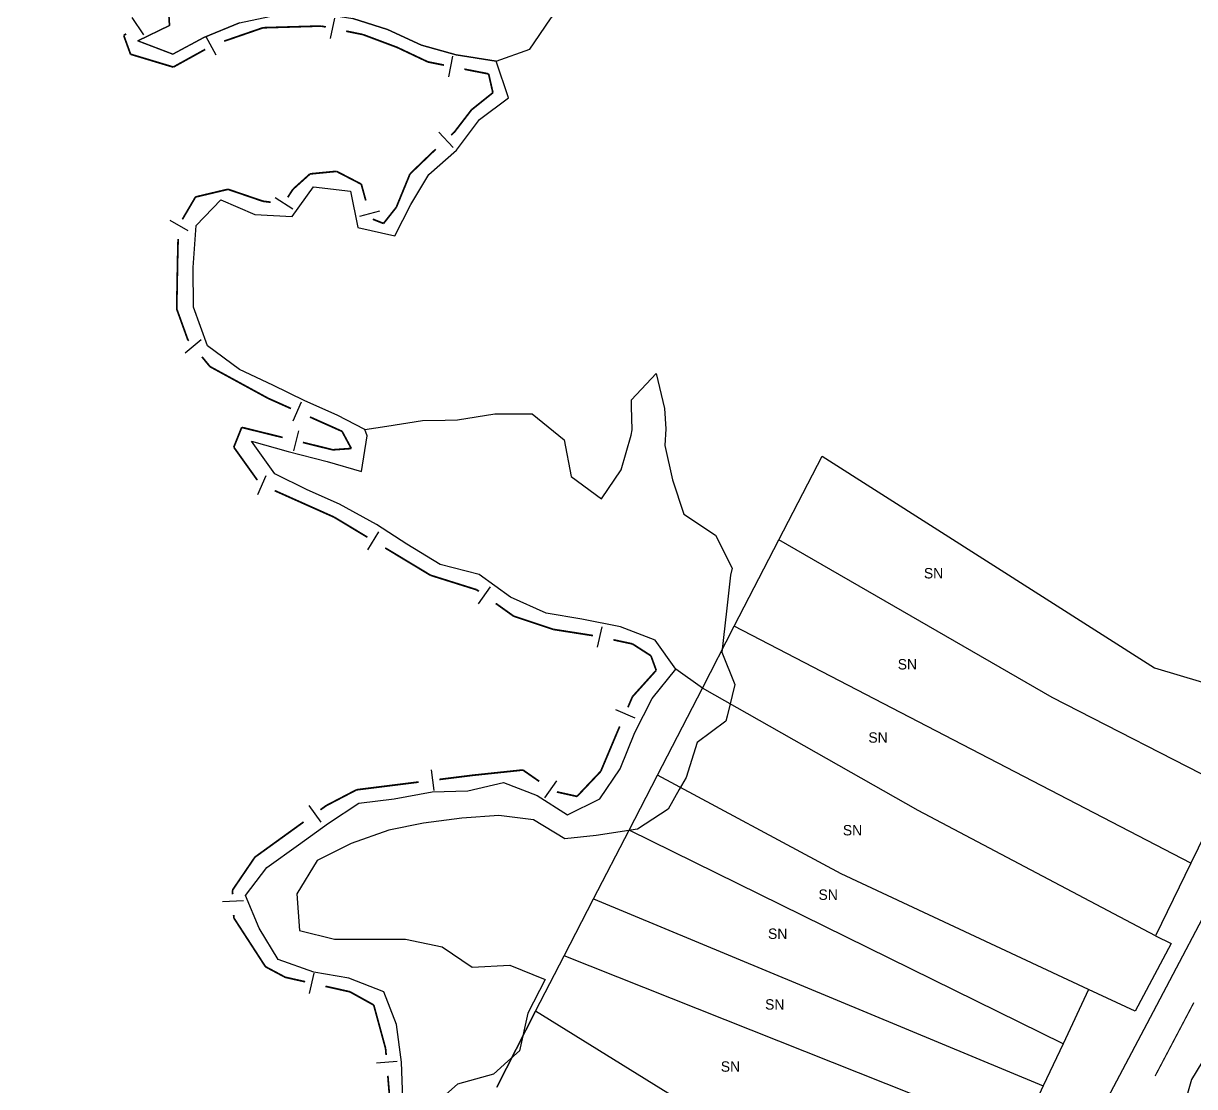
# Model space of a CAD drawing. Extents: x 209193 to 212081, y 4877574 to 4880493.
# Drawn here: x 209825.7 to 209994.7, y 4878903 to 4879056.4 of the extents above; entities that cross this region are included whole.
import ezdxf
from ezdxf.enums import TextEntityAlignment as Align

# ---------------------------------------------------------------- set-up
doc = ezdxf.new("R2010")
doc.units = 0
doc.header["$LTSCALE"] = 1.5
doc.header["$MEASUREMENT"] = 0
doc.linetypes.add('TRACO_00', pattern=[10, -10])
for name, color, linetype in [('CD_MALHA_LOTES', 7, 'CONTINUOUS'), ('HD-ALAGADO-BREJO', 170, 'CONTINUOUS'), ('HD-CURSO-PERENE', 170, 'CONTINUOUS'), ('HD-PRAIA', 251, 'CONTINUOUS'), ('LM-LIM-SETORES-BAIRROS', 250, 'CONTINUOUS'), ('RU-QUADRA', 210, 'CONTINUOUS'), ('SV-EIXO-ROD-ESTR', 7, 'CONTINUOUS'), ('SV-EST-MUNIC-PAV', 20, 'CONTINUOUS'), ('Th_NmrPort', 1, 'CONTINUOUS')]:
    doc.layers.add(name, color=color, linetype=linetype)

msp = doc.modelspace()

# ---------------------------------------------------------------- linework, layer by layer
at = {"layer": 'CD_MALHA_LOTES', "linetype": 'Continuous', "flags": 128}
for points in [[(209856.90625, 4879056.474549), (209851.745321, 4879054.384907), (209847.294376, 4879051.965355), (209842.264386, 4879053.86481), (209846.805296, 4879056.104404), (209846.644158, 4879059.280996)], [(209923.700734, 4878960.528329), (209919.859978, 4878963.257145), (209916.890697, 4878967.446126), (209911.870715, 4878969.375574), (209906.290487, 4878970.455203), (209901.170249, 4878971.324889), (209896.020349, 4878973.654244), (209891.500714, 4878976.893406), (209885.87057, 4878978.352947), (209881.070843, 4878981.302169), (209876.681122, 4878984.121429), (209871.341349, 4878987.070638), (209866.691429, 4878989.130065), (209861.991557, 4878991.419439), (209858.642365, 4878996.128294), (209863.942478, 4878994.658747), (209869.542625, 4878993.219201), (209874.492706, 4878991.739649), (209875.333982, 4878996.918492), (209874.974165, 4878997.838275), (209871.004299, 4878999.877722), (209866.364379, 4879001.937149), (209861.74451, 4879004.206529), (209856.894624, 4879006.485902), (209852.284556, 4879009.892626), (209850.256139, 4879015.453715), (209850.227471, 4879021.192411), (209850.638918, 4879027.261042), (209854.230089, 4879030.970281), (209859.130008, 4879028.810882), (209864.500406, 4879028.541065), (209867.591667, 4879032.820163), (209872.931986, 4879032.22042), (209874.000852, 4879026.951641), (209879.321026, 4879025.732038), (209881.642285, 4879030.291055), (209884.253514, 4879034.610133), (209888.204665, 4879038.09943), (209891.555983, 4879042.5285), (209895.727071, 4879045.667882), (209893.948151, 4879050.966638), (209888.197871, 4879051.886299), (209883.167755, 4879053.245876), (209878.287859, 4879055.495255), (209873.267802, 4879057.104776)], [(209934.740489, 4878981.894445), (209940.975566, 4878993.961686)], [(209940.975566, 4878993.961686), (209988.905946, 4878963.41867), (210005.986235, 4878958.350208)], [(209928.300895, 4878969.431387), (209934.740489, 4878981.894445)], [(209999.512847, 4878946.172827), (209974.143685, 4878959.149306), (209934.740489, 4878981.894445)], [(209923.700734, 4878960.528329), (209928.300895, 4878969.431387)], [(209994.189088, 4878935.25266), (209928.300895, 4878969.431387)], [(209917.217694, 4878947.981186), (209923.700734, 4878960.528329)], [(209989.077337, 4878924.767367), (209954.818238, 4878942.862568), (209923.700734, 4878960.528329)], [(209913.114178, 4878940.039326), (209917.217694, 4878947.981186)], [(209979.404339, 4878917.018993), (209943.725155, 4878933.704397), (209917.217694, 4878947.981186)], [(209999.512847, 4878946.172827), (209994.189088, 4878935.25266)], [(209907.991457, 4878930.124915), (209913.114178, 4878940.039326)], [(209975.729252, 4878909.187523), (209913.114178, 4878940.039326)], [(209994.189088, 4878935.25266), (209989.077337, 4878924.767367)], [(209903.751963, 4878921.919885), (209907.991457, 4878930.124915)], [(209907.991457, 4878930.124915), (209972.882522, 4878903.12125)], [(209989.077337, 4878924.767367), (209991.346914, 4878923.677751)], [(209991.346914, 4878923.677751), (209986.124198, 4878913.929847)], [(209899.607577, 4878913.898925), (209903.751963, 4878921.919885)], [(209969.44855, 4878895.803587), (209903.751963, 4878921.919885)], [(209979.404339, 4878917.018993), (209975.729252, 4878909.187523)], [(209986.124198, 4878913.929847), (209979.404339, 4878917.018993)], [(209899.607577, 4878913.898925), (209894.01795, 4878902.952042)], [(209962.104393, 4878875.198324), (209899.607577, 4878913.898925)], [(209975.729252, 4878909.187523), (209972.882522, 4878903.12125)], [(209972.882522, 4878903.12125), (209969.44855, 4878895.803587)]]:
    msp.add_lwpolyline(points, dxfattribs=at)
at = {"layer": 'HD-ALAGADO-BREJO', "linetype": 'TRACO_00'}
msp.add_polyline3d([(209846.644158, 4879059.280996, 2.259304), (209846.805296, 4879056.104404, 2.259304), (209842.264386, 4879053.86481, 2.259304), (209847.294376, 4879051.965355, 2.259304), (209851.745321, 4879054.384907, 2.259304), (209856.90625, 4879056.474549, 2.259304), (209862.176959, 4879057.574418, 2.259304), (209868.087543, 4879057.904477, 2.259304), (209873.267802, 4879057.104776, 2.259304), (209878.287859, 4879055.495255, 2.259304), (209883.167755, 4879053.245876, 2.259304), (209888.197871, 4879051.886299, 2.259304), (209893.948151, 4879050.966638, 2.259304), (209898.808966, 4879052.67636, 2.24908), (209899.41796, 4879053.579319, 2.24908), (209901.870284, 4879057.215398, 2.259304), (209903.845515, 4879059.279309, 2.259304)], close=True, dxfattribs=at)
at = {"layer": 'HD-CURSO-PERENE', "linetype": 'Continuous'}
for points in [[(209856.90625, 4879056.474549, 2.197958), (209851.745321, 4879054.384907, 2.197958), (209847.294376, 4879051.965355, 2.197958), (209842.264386, 4879053.86481, 2.197958), (209846.805296, 4879056.104404, 2.197958), (209846.644158, 4879059.280996, 2.197958)], [(209880.492186, 4878901.290327, 2.197958), (209880.283393, 4878906.559126, 2.197958), (209879.54459, 4878911.977879, 2.197958), (209877.71553, 4878916.696766, 2.197958), (209872.705558, 4878918.666205, 2.197958), (209867.655324, 4878919.525895, 2.197958), (209862.505312, 4878921.375359, 2.197958), (209859.756124, 4878925.884273, 2.197958), (209857.787048, 4878930.583161, 2.197958), (209860.858251, 4878934.622313, 2.197958), (209865.41941, 4878937.921667, 2.197958), (209869.740507, 4878941.041056, 2.197958), (209874.121553, 4878943.920501, 2.197958), (209879.252142, 4878944.560472, 2.197958), (209884.702843, 4878945.560368, 2.197958), (209889.853316, 4878945.690455, 2.197958), (209895.024039, 4878946.8903, 2.197958), (209899.884024, 4878945.030832, 2.197958), (209904.233746, 4878942.231566, 2.197958), (209908.904682, 4878944.53115, 2.197958), (209911.815937, 4878948.850235, 2.197958), (209913.967345, 4878954.109089, 2.197958), (209916.438703, 4878959.038025, 2.197958), (209919.859978, 4878963.257145, 2.197958), (209916.890697, 4878967.446126, 2.197958), (209911.870715, 4878969.375574, 2.197958), (209906.290487, 4878970.455203, 2.197958), (209901.170249, 4878971.324889, 2.197958), (209896.020349, 4878973.654244, 2.197958), (209891.500714, 4878976.893406, 2.197958), (209885.87057, 4878978.352947, 2.197958), (209881.070843, 4878981.302169, 2.197958), (209876.681122, 4878984.121429, 2.197958), (209871.341349, 4878987.070638, 2.197958), (209866.691429, 4878989.130065, 2.197958), (209861.991557, 4878991.419439, 2.197958), (209858.642365, 4878996.128294, 2.197958), (209863.942478, 4878994.658747, 2.197958), (209869.542625, 4878993.219201, 2.197958), (209874.492706, 4878991.739649, 2.197958), (209875.333982, 4878996.918492, 2.197958), (209874.974165, 4878997.838275, 2.197958), (209871.004299, 4878999.877722, 2.197958), (209866.364379, 4879001.937149, 2.197958), (209861.74451, 4879004.206529, 2.197958), (209856.894624, 4879006.485902, 2.197958), (209852.284556, 4879009.892626, 2.197958), (209850.256139, 4879015.453715, 2.197958), (209850.227471, 4879021.192411, 2.197958), (209850.638918, 4879027.261042, 2.197958), (209854.230089, 4879030.970281, 2.197958), (209859.130008, 4879028.810882, 2.197958), (209864.500406, 4879028.541065, 2.197958), (209867.591667, 4879032.820163, 2.197958), (209872.931986, 4879032.22042, 2.197958), (209874.000852, 4879026.951641, 2.197958), (209879.321026, 4879025.732038, 2.197958), (209881.642285, 4879030.291055, 2.197958), (209884.253514, 4879034.610133, 2.197958), (209888.204665, 4879038.09943, 2.197958), (209891.555983, 4879042.5285, 2.197958), (209895.727071, 4879045.667882, 2.197958), (209893.948151, 4879050.966638, 2.197958), (209888.197871, 4879051.886299, 2.197958), (209883.167755, 4879053.245876, 2.197958), (209878.287859, 4879055.495255, 2.197958), (209873.267802, 4879057.104776, 2.197958)]]:
    msp.add_polyline3d(points, dxfattribs=at)
at = {"layer": 'HD-PRAIA', "linetype": 'Continuous'}
msp.add_polyline3d([(209880.492186, 4878901.290327, 2.197958), (209880.283393, 4878906.559126, 2.197958), (209879.54459, 4878911.977879, 2.197958), (209877.71553, 4878916.696766, 2.197958), (209872.705558, 4878918.666205, 2.197958), (209867.655324, 4878919.525895, 2.197958), (209862.505312, 4878921.375359, 2.197958), (209859.756124, 4878925.884273, 2.197958), (209857.787048, 4878930.583161, 2.197958), (209860.858251, 4878934.622313, 2.197958), (209865.41941, 4878937.921667, 2.197958), (209869.740507, 4878941.041056, 2.197958), (209874.121553, 4878943.920501, 2.197958), (209879.252142, 4878944.560472, 2.197958), (209884.702843, 4878945.560368, 2.197958), (209889.853316, 4878945.690455, 2.197958), (209895.024039, 4878946.8903, 2.197958), (209899.884024, 4878945.030832, 2.197958), (209904.233746, 4878942.231566, 2.197958), (209908.904682, 4878944.53115, 2.197958), (209911.815937, 4878948.850235, 2.197958), (209913.967345, 4878954.109089, 2.197958), (209916.438703, 4878959.038025, 2.197958), (209919.859978, 4878963.257145, 2.197958), (209916.890697, 4878967.446126, 2.197958), (209911.870715, 4878969.375574, 2.197958), (209906.290487, 4878970.455203, 2.197958), (209901.170249, 4878971.324889, 2.197958), (209896.020349, 4878973.654244, 2.197958), (209891.500714, 4878976.893406, 2.197958), (209885.87057, 4878978.352947, 2.197958), (209881.070843, 4878981.302169, 2.197958), (209876.681122, 4878984.121429, 2.197958), (209871.341349, 4878987.070638, 2.197958), (209866.691429, 4878989.130065, 2.197958), (209861.991557, 4878991.419439, 2.197958), (209858.642365, 4878996.128294, 2.197958), (209863.942478, 4878994.658747, 2.197958), (209869.542625, 4878993.219201, 2.197958), (209874.492706, 4878991.739649, 2.197958), (209875.333982, 4878996.918492, 2.197958), (209874.974165, 4878997.838275, 2.003693), (209878.174543, 4878998.278247, 2.003693), (209883.315175, 4878999.098178, 2.013918), (209886.587217, 4878999.182289, 2.013918), (209888.37564, 4878999.228263, 2.013918), (209893.776301, 4879000.078192, 2.146836), (209899.126761, 4879000.078313, 2.187733), (209903.756289, 4878996.339267, 2.167284), (209904.765148, 4878991.060488, 2.167284), (209909.144771, 4878987.821323, 2.269529), (209911.985982, 4878991.980443, 2.269529), (209913.407271, 4878996.999335, 2.514915), (209913.578996, 4878997.755189, 2.514915), (209913.448951, 4879001.135, 2.514915), (209913.458457, 4879002.078183, 2.525139), (209917.029647, 4879005.877401, 2.566037), (209918.248587, 4879000.868566, 2.555813), (209918.431264, 4878997.900966, 2.555813), (209918.287339, 4878995.489788, 2.555813), (209919.376287, 4878990.560933, 2.566037), (209921.035274, 4878985.592099, 2.606935), (209925.574961, 4878982.572887, 2.627384), (209927.997982, 4878977.799142, 2.627384), (209927.743811, 4878976.824242, 2.627384), (209927.182546, 4878971.595417, 2.627384), (209926.521122, 4878965.716737, 2.627384), (209928.380189, 4878961.017846, 2.627384), (209927.274524, 4878956.454127, 2.627384), (209927.098849, 4878955.729018, 2.627384), (209922.947779, 4878952.659621, 2.627384), (209921.376477, 4878947.640726, 2.617159), (209920.363402, 4878945.867167, 2.617159), (209918.755184, 4878943.051709, 2.463793), (209914.324132, 4878940.162265, 2.095713), (209908.378916, 4878939.262695, 2.034367), (209903.852912, 4878938.782341, 2.034367), (209899.35316, 4878941.511619, 2.034367), (209894.312873, 4878942.141362, 2.034367), (209889.002326, 4878941.751331, 2.034367), (209883.481683, 4878941.021372, 2.034367), (209878.441012, 4878940.001489, 2.034367), (209873.0101, 4878938.081802, 2.034367), (209868.119114, 4878935.652243, 2.034367), (209865.167747, 4878930.863264, 2.024142), (209865.566547, 4878925.554479, 2.024142), (209870.626688, 4878924.29488, 2.024142), (209872.418096, 4878924.29492, 2.024142), (209875.857138, 4878924.294998, 2.095713), (209880.857567, 4878924.295111, 2.126387), (209886.147766, 4878923.19548, 2.218406), (209890.487453, 4878920.246248, 2.555813), (209895.927988, 4878920.536306, 2.821648), (209901.00795, 4878918.496884, 2.821648), (209898.506598, 4878913.607938, 2.821648), (209897.31524, 4878908.209137, 2.821648), (209895.649663, 4878906.713532, 2.821648), (209893.574137, 4878904.849815, 2.811423), (209888.363346, 4878903.370033, 2.811423), (209884.202128, 4878899.670779, 2.790974)], dxfattribs=at)
at = {"layer": 'LM-LIM-SETORES-BAIRROS'}
for points in [[(209841.402794, 4879057.24068), (209843.051644, 4879054.734429)], [(209870.049597, 4879054.209964), (209870.649477, 4879057.149377)], [(209853.571235, 4879051.820048), (209852.119052, 4879054.44515)], [(209887.094586, 4879048.711744), (209887.682934, 4879051.653486)], [(209885.693092, 4879040.709729), (209887.727932, 4879038.505319)], [(209862.07516, 4879031.291371), (209864.593871, 4879029.661619)], [(209877.11182, 4879029.321589), (209874.219204, 4879028.52612)], [(209846.873057, 4879028.035705), (209849.458859, 4879026.514644)], [(209849.06217, 4879008.893812), (209851.375596, 4879010.803802)], [(209864.645792, 4878999.065887), (209865.868745, 4879001.8053)], [(209865.444204, 4878997.648798), (209864.726534, 4878994.735904)], [(209859.549061, 4878988.451426), (209860.772014, 4878991.19084)], [(209875.448358, 4878980.481735), (209876.997018, 4878983.051103)], [(209891.389484, 4878972.675961), (209893.133199, 4878975.117161)], [(209908.586806, 4878966.434072), (209909.215393, 4878969.36748)], [(209911.182737, 4878957.418706), (209913.940172, 4878956.236949)], [(209884.564192, 4878948.703079), (209884.936296, 4878945.726245)], [(209902.650629, 4878947.157405), (209900.937436, 4878944.69469)], [(209866.901513, 4878943.589564), (209868.657984, 4878941.157526)], [(209854.478503, 4878929.718534), (209857.475107, 4878929.861229)], [(209867.03773, 4878916.474588), (209867.694845, 4878919.401737)], [(209876.658437, 4878906.459332), (209879.648355, 4878906.705079)]]:
    msp.add_lwpolyline(points, dxfattribs=at)
at = {"layer": 'LM-LIM-SETORES-BAIRROS', "const_width": 0.25}
for points in [[(209860.308522, 4879055.771272), (209868.383827, 4879056.008785)], [(209868.383827, 4879056.008785), (209868.692419, 4879056.017858)], [(209868.692419, 4879056.017858), (209869.369733, 4879055.879631)], [(209840.556385, 4879054.888322), (209840.211827, 4879054.661639)], [(209840.211827, 4879054.661639), (209841.096109, 4879052.229865)], [(209854.710777, 4879053.841015), (209859.437642, 4879055.470969)], [(209859.437642, 4879055.470969), (209860.308522, 4879055.771272)], [(209872.309145, 4879055.27975), (209874.268753, 4879054.87983)], [(209874.268753, 4879054.87983), (209874.733757, 4879054.784932)], [(209874.733757, 4879054.784932), (209878.971032, 4879053.195954)], [(209847.362798, 4879050.099813), (209851.970109, 4879052.648538)], [(209878.971032, 4879053.195954), (209879.665461, 4879052.935543)], [(209879.665461, 4879052.935543), (209883.516067, 4879051.1172)], [(209841.096109, 4879052.229865), (209841.198168, 4879051.949202)], [(209841.198168, 4879051.949202), (209846.659077, 4879050.310929)], [(209883.516067, 4879051.1172), (209884.103995, 4879050.839568)], [(209884.103995, 4879050.839568), (209886.40818, 4879050.378731)], [(209846.659077, 4879050.310929), (209847.362798, 4879050.099813)], [(209889.350904, 4879049.795362), (209892.29575, 4879049.222753)], [(209892.29575, 4879049.222753), (209892.85777, 4879049.113472)], [(209892.85777, 4879049.113472), (209893.395745, 4879046.746382)], [(209893.474233, 4879046.401034), (209890.627306, 4879044.123492)], [(209893.395745, 4879046.746382), (209893.474233, 4879046.401034)], [(209890.627306, 4879044.123492), (209890.391918, 4879043.935182)], [(209890.391918, 4879043.935182), (209888.136869, 4879041.003618)], [(209887.926066, 4879040.729574), (209887.445315, 4879040.285804)], [(209888.136869, 4879041.003618), (209887.926066, 4879040.729574)], [(209884.720458, 4879037.770552), (209881.626844, 4879034.795923)], [(209885.240905, 4879038.250964), (209884.720458, 4879037.770552)], [(209867.089616, 4879034.688237), (209865.089654, 4879032.888272)], [(209867.397504, 4879034.718032), (209867.089616, 4879034.688237)], [(209870.911686, 4879035.058114), (209867.397504, 4879034.718032)], [(209871.328617, 4879034.842461), (209870.911686, 4879035.058114)], [(209874.487172, 4879033.208725), (209871.328617, 4879034.842461)], [(209881.514851, 4879034.688237), (209879.67604, 4879030.206134)], [(209881.626844, 4879034.795923), (209881.514851, 4879034.688237)], [(209855.253525, 4879032.46897), (209850.822995, 4879031.419633)], [(209855.67645, 4879032.324557), (209855.253525, 4879032.46897)], [(209860.308522, 4879030.742873), (209855.67645, 4879032.324557)], [(209864.623763, 4879032.46897), (209863.877767, 4879031.316065)], [(209865.089654, 4879032.888272), (209864.623763, 4879032.46897)], [(209874.604886, 4879032.780676), (209874.487172, 4879033.208725)], [(209875.135199, 4879030.852265), (209874.604886, 4879032.780676)], [(209850.568406, 4879031.359336), (209848.672978, 4879028.137109)], [(209850.822995, 4879031.419633), (209850.568406, 4879031.359336)], [(209860.413037, 4879030.729809), (209860.308522, 4879030.742873)], [(209861.405315, 4879030.605774), (209860.413037, 4879030.729809)], [(209879.542169, 4879029.879825), (209877.901787, 4879027.802007)], [(209879.67604, 4879030.206134), (209879.542169, 4879029.879825)], [(209877.69278, 4879027.537265), (209876.149003, 4879028.154776)], [(209877.901787, 4879027.802007), (209877.69278, 4879027.537265)], [(209848.056837, 4879025.292997), (209847.983688, 4879022.293889)], [(209847.979261, 4879022.112391), (209847.857523, 4879015.29503)], [(209847.983688, 4879022.293889), (209847.979261, 4879022.112391)], [(209847.857523, 4879015.29503), (209847.855969, 4879015.208005)], [(209847.855969, 4879015.208005), (209849.184985, 4879011.527654)], [(209849.184985, 4879011.527654), (209849.458773, 4879010.769471)], [(209849.458773, 4879010.769471), (209849.58222, 4879010.619949)], [(209851.49221, 4879008.306523), (209852.128873, 4879007.535381)], [(209852.128873, 4879007.535381), (209852.663726, 4879006.887554)], [(209852.663726, 4879006.887554), (209860.705173, 4879002.501311)], [(209860.705173, 4879002.501311), (209861.043788, 4879002.316612)], [(209861.043788, 4879002.316612), (209864.344131, 4879000.843244)], [(209867.083545, 4878999.620292), (209871.649234, 4878997.582037)], [(209857.234669, 4878998.126581), (209856.152237, 4878995.420503)], [(209857.317652, 4878998.106136), (209857.234669, 4878998.126581)], [(209863.14344, 4878996.670797), (209857.317652, 4878998.106136)], [(209871.649234, 4878997.582037), (209871.709321, 4878997.555213)], [(209871.709321, 4878997.555213), (209872.626323, 4878995.852208)], [(209856.152237, 4878995.420503), (209856.091933, 4878995.269742)], [(209856.091933, 4878995.269742), (209859.484984, 4878990.519471)], [(209870.376129, 4878994.88883), (209866.056334, 4878995.953128)], [(209873.042512, 4878995.079286), (209870.925756, 4878994.928088)], [(209872.626323, 4878995.852208), (209873.042512, 4878995.079286)], [(209870.925756, 4878994.928088), (209870.376129, 4878994.88883)], [(209861.986813, 4878989.005832), (209870.205054, 4878985.336974)], [(209870.205054, 4878985.336974), (209870.566585, 4878985.175577)], [(209870.566585, 4878985.175577), (209875.366232, 4878982.282639)], [(209877.9356, 4878980.733979), (209883.930792, 4878977.120438)], [(209883.930792, 4878977.120438), (209884.469869, 4878976.795515)], [(209884.469869, 4878976.795515), (209890.547355, 4878974.885448)], [(209890.547355, 4878974.885448), (209891.135827, 4878974.7005)], [(209891.135827, 4878974.7005), (209891.447608, 4878974.477799)], [(209893.888808, 4878972.734085), (209896.330009, 4878970.99037)], [(209896.330009, 4878970.99037), (209896.468594, 4878970.891381)], [(209896.468594, 4878970.891381), (209901.999125, 4878969.04787)], [(209901.999125, 4878969.04787), (209902.182272, 4878968.986821)], [(209902.182272, 4878968.986821), (209907.919605, 4878968.090362)], [(209910.856704, 4878967.481718), (209912.812309, 4878967.06266)], [(209912.812309, 4878967.06266), (209913.609629, 4878966.891806)], [(209913.609629, 4878966.891806), (209915.44725, 4878965.710478)], [(209915.44725, 4878965.710478), (209916.276012, 4878965.177702)], [(209916.276012, 4878965.177702), (209916.964543, 4878963.284243)], [(209917.037836, 4878963.082687), (209913.836484, 4878959.525629)], [(209916.964543, 4878963.284243), (209917.037836, 4878963.082687)], [(209913.609629, 4878959.273568), (209912.955374, 4878957.746973)], [(209913.836484, 4878959.525629), (209913.609629, 4878959.273568)], [(209911.773616, 4878954.989537), (209911.379697, 4878954.070392)], [(209911.324158, 4878953.940801), (209909.050528, 4878948.540932)], [(209911.379697, 4878954.070392), (209911.324158, 4878953.940801)], [(209890.56446, 4878947.941439), (209885.742522, 4878947.338697)], [(209890.704224, 4878947.95615), (209890.56446, 4878947.941439)], [(209897.801786, 4878948.703263), (209890.704224, 4878947.95615)], [(209898.510412, 4878948.210306), (209897.801786, 4878948.703263)], [(209900.152222, 4878947.068177), (209898.510412, 4878948.210306)], [(209909.038686, 4878948.512807), (209905.62095, 4878944.905197)], [(209909.050528, 4878948.540932), (209909.038686, 4878948.512807)], [(209882.765688, 4878946.966592), (209873.835187, 4878945.85028)], [(209873.804336, 4878945.846424), (209870.285562, 4878944.010541)], [(209873.835187, 4878945.85028), (209873.804336, 4878945.846424)], [(209905.610479, 4878944.894144), (209902.69678, 4878945.541633)], [(209905.62095, 4878944.905197), (209905.610479, 4878944.894144)], [(209869.42385, 4878943.560952), (209868.590428, 4878942.959036)], [(209870.285562, 4878944.010541), (209869.42385, 4878943.560952)], [(209866.15839, 4878941.202564), (209859.672956, 4878936.51864)], [(209859.139228, 4878936.13317), (209856.135576, 4878931.716036)], [(209859.672956, 4878936.51864), (209859.139228, 4878936.13317)], [(209856.135576, 4878931.716036), (209855.901477, 4878931.371772)], [(209855.901477, 4878931.371772), (209855.92924, 4878930.78875)], [(209856.071935, 4878927.792145), (209856.091933, 4878927.372197)], [(209856.091933, 4878927.372197), (209860.216671, 4878921.013226)], [(209860.216671, 4878921.013226), (209860.662876, 4878920.325327)], [(209860.662876, 4878920.325327), (209863.468809, 4878918.828829)], [(209863.468809, 4878918.828829), (209863.519715, 4878918.801679)], [(209863.519715, 4878918.801679), (209866.390572, 4878918.157201)], [(209869.31772, 4878917.500086), (209872.244869, 4878916.842971)], [(209872.244869, 4878916.842971), (209872.852057, 4878916.706664)], [(209872.852057, 4878916.706664), (209875.804698, 4878915.066307)], [(209875.804698, 4878915.066307), (209876.280264, 4878914.802104)], [(209876.280264, 4878914.802104), (209877.978942, 4878908.573615)], [(209877.978942, 4878908.573615), (209877.994367, 4878908.517058)], [(209877.994367, 4878908.517058), (209878.07148, 4878907.578845)], [(209878.317227, 4878904.588927), (209878.562974, 4878901.599009)]]:
    msp.add_lwpolyline(points, dxfattribs=at)
at = {"layer": 'RU-QUADRA', "linetype": 'Continuous'}
for points in [[(209856.90625, 4879056.474549), (209851.745321, 4879054.384907), (209847.294376, 4879051.965355), (209842.264386, 4879053.86481), (209846.805296, 4879056.104404), (209846.644158, 4879059.280996)], [(210043.504607, 4879059.066714), (210045.261927, 4879054.319301), (210046.631052, 4879050.050301), (210046.41026, 4879043.160593), (210044.912334, 4879028.930299), (210033.677891, 4879005.213142), (210020.19656, 4878981.24633), (210005.986235, 4878958.350208), (209999.512847, 4878946.172827), (209994.189088, 4878935.25266), (209989.077337, 4878924.767367), (209991.346914, 4878923.677751), (209986.124198, 4878913.929847), (209979.404339, 4878917.018993), (209975.729252, 4878909.187523), (209972.882522, 4878903.12125), (209969.44855, 4878895.803587)], [(209894.01795, 4878902.952042), (209899.607577, 4878913.898925), (209903.751963, 4878921.919885), (209907.991457, 4878930.124915), (209913.114178, 4878940.039326), (209917.217694, 4878947.981186), (209923.700734, 4878960.528329), (209919.859978, 4878963.257145), (209916.890697, 4878967.446126), (209911.870715, 4878969.375574), (209906.290487, 4878970.455203), (209901.170249, 4878971.324889), (209896.020349, 4878973.654244), (209891.500714, 4878976.893406), (209885.87057, 4878978.352947), (209881.070843, 4878981.302169), (209876.681122, 4878984.121429), (209871.341349, 4878987.070638), (209866.691429, 4878989.130065), (209861.991557, 4878991.419439), (209858.642365, 4878996.128294), (209863.942478, 4878994.658747), (209869.542625, 4878993.219201), (209874.492706, 4878991.739649), (209875.333982, 4878996.918492), (209874.974165, 4878997.838275), (209871.004299, 4878999.877722), (209866.364379, 4879001.937149), (209861.74451, 4879004.206529), (209856.894624, 4879006.485902), (209852.284556, 4879009.892626), (209850.256139, 4879015.453715), (209850.227471, 4879021.192411), (209850.638918, 4879027.261042), (209854.230089, 4879030.970281), (209859.130008, 4879028.810882), (209864.500406, 4879028.541065), (209867.591667, 4879032.820163), (209872.931986, 4879032.22042), (209874.000852, 4879026.951641), (209879.321026, 4879025.732038), (209881.642285, 4879030.291055), (209884.253514, 4879034.610133), (209888.204665, 4879038.09943), (209891.555983, 4879042.5285), (209895.727071, 4879045.667882), (209893.948151, 4879050.966638), (209888.197871, 4879051.886299), (209883.167755, 4879053.245876), (209878.287859, 4879055.495255), (209873.267802, 4879057.104776)]]:
    msp.add_lwpolyline(points, dxfattribs=at)
at = {"layer": 'SV-EIXO-ROD-ESTR', "const_width": 0.18}
msp.add_lwpolyline([(209989.0106, 4878904.547582), (209994.610206, 4878915.160989)], dxfattribs=at)
at = {"layer": 'SV-EST-MUNIC-PAV', "linetype": 'Continuous'}
for points in [[(210045.454907, 4879059.275132, 9.249802), (210048.226631, 4879052.057467, 9.239621), (210049.233789, 4879041.560497, 9.209081), (210047.075265, 4879025.005999, 9.487975), (210041.881915, 4879012.518718, 9.447078), (210024.653157, 4878979.100002, 9.263038), (210010.876271, 4878956.700693, 9.068774), (209999.99033, 4878935.175336, 9.05855), (209987.813915, 4878912.090303, 8.986979), (209964.161484, 4878867.369925, 8.618899), (209942.420148, 4878826.658679, 7.688476), (209924.370725, 4878792.805959, 7.494212), (209907.882294, 4878762.642436, 7.248826), (209891.233723, 4878731.533224, 7.238601), (209889.809042, 4878728.903047, 7.238601), (209886.904505, 4878723.540831, 7.238601), (209886.316574, 4878722.442323, 7.126132), (209860.281872, 4878673.281007, 7.187479), (209848.411212, 4878650.956456, 7.279499), (209825.739604, 4878609.415378, 7.218152)], [(210024.678657, 4878955.973938, 9.447078), (210020.845776, 4878950.892238, 9.273262), (210012.251846, 4878937.165161, 9.140345), (209999.425379, 4878912.526343, 9.140345), (209994.261106, 4878904.067937, 9.140345), (209993.162317, 4878900.158207, 9.007427), (209994.720751, 4878895.934129, 9.007427)]]:
    msp.add_polyline3d(points, dxfattribs=at)

# ---------------------------------------------------------------- texts
at = {"layer": 'Th_NmrPort', "color": 1}
for p in [(209955.659532, 4878977.087833), (209951.880936, 4878963.952713), (209947.650097, 4878953.38999), (209943.963877, 4878940.021603), (209940.452771, 4878930.718412), (209933.167888, 4878925.087152), (209932.749614, 4878914.889655), (209926.352372, 4878905.931223)]:
    msp.add_text('SN', height=1.5, dxfattribs=at).set_placement(p, align=Align.MIDDLE_LEFT)

doc.saveas('drawing.dxf')
